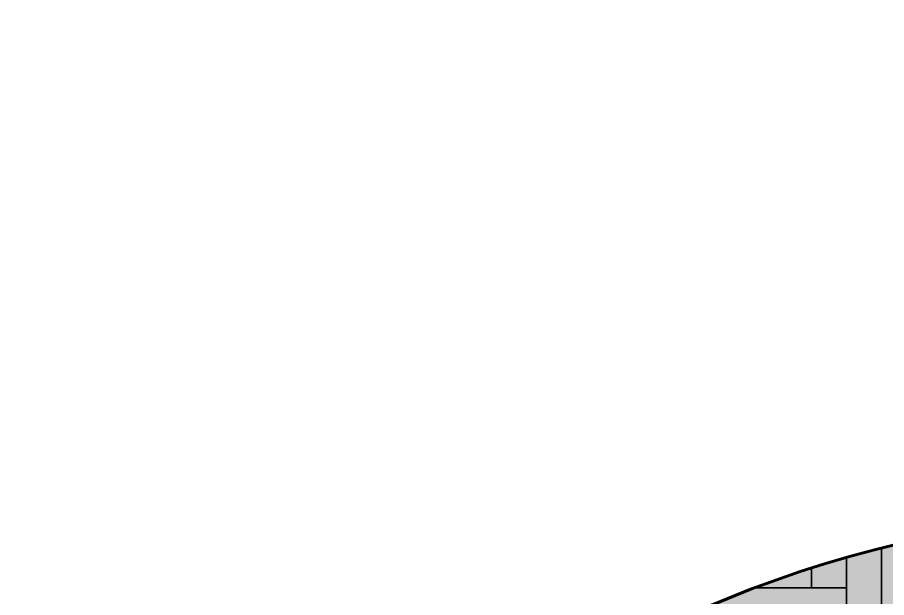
# Model space of a CAD drawing. Header units: millimetres. Extents: x -510890 to 418982, y -118257 to 141350.
# Drawn here: x 58459 to 64678, y -290 to 3859 of the extents above; entities that cross this region are included whole.
import ezdxf

# ---------------------------------------------------------------- set-up
doc = ezdxf.new("R2010")
doc.units = ezdxf.units.MM
doc.layers.add('АР_Площадь контур', color=220, linetype='Continuous', lineweight=35, plot=False)

msp = doc.modelspace()

# ---------------------------------------------------------------- hatches: boundary and pattern name
at = {"layer": 'АР_Площадь контур', "ltscale": 100, "true_color": 0xc7c8ca}
h = msp.add_hatch(color=9, dxfattribs=at)
h.dxf.hatch_style = 1
edge = h.paths.add_edge_path()
edge.add_arc((66642.3, -7890.6), 8202.5, 102.32263, 104.11653)
edge.add_line((64641.8, 64.1), (64641.8, -720.6))
edge.add_line((64641.8, -720.6), (64891.8, -720.6))
edge.add_line((64891.8, -720.6), (64891.8, 122.8))
at = {"layer": 'АР_Площадь контур', "ltscale": 100, "true_color": 0x636466}
h = msp.add_hatch(color=251, dxfattribs=at)
h.dxf.hatch_style = 1
edge = h.paths.add_edge_path()
edge.add_arc((66642.3, -7890.6), 8202.5, 104.11653, 105.92468)
edge.add_line((64391.8, -3), (64391.8, -470.6))
edge.add_line((64391.8, -470.6), (64641.8, -470.6))
edge.add_line((64641.8, -470.6), (64641.8, 64.1))
at = {"layer": 'АР_Площадь контур', "ltscale": 100, "true_color": 0xffffff}
h = msp.add_hatch(color=7, dxfattribs=at)
h.dxf.hatch_style = 1
edge = h.paths.add_edge_path()
edge.add_arc((66642.3, -7890.6), 8202.5, 105.92468, 107.74927)
edge.add_line((64141.8, -78.6), (64141.8, -220.6))
edge.add_line((64141.8, -220.6), (64391.8, -220.6))
edge.add_line((64391.8, -220.6), (64391.8, -3))
h = msp.add_hatch(color=7, dxfattribs=at)
h.dxf.hatch_style = 1
edge = h.paths.add_edge_path()
edge.add_arc((66642.3, -7890.6), 8202.5, 107.74927, 110.75803)
edge.add_line((63735.2, -220.6), (64141.8, -220.6))
edge.add_line((64141.8, -220.6), (64141.8, -78.6))
at = {"layer": 'АР_Площадь контур', "ltscale": 100, "true_color": 0x636466}
h = msp.add_hatch(color=251, dxfattribs=at)
h.dxf.hatch_style = 1
edge = h.paths.add_edge_path()
edge.add_arc((66642.3, -7890.6), 8202.5, 110.75803, 113.34633)
edge.add_line((63391.8, -359.7), (63391.8, -470.6))
edge.add_line((63391.8, -470.6), (64391.8, -470.6))
edge.add_line((64391.8, -470.6), (64391.8, -220.6))
edge.add_line((64391.8, -220.6), (63735.2, -220.6))

# ---------------------------------------------------------------- linework, layer by layer
at = {"layer": 'АР_Площадь контур', "lineweight": 60}
msp.add_lwpolyline([(75392.3, -3101), (75392.3, 3859.4), (66892.3, 3859.4), (66892.3, 169.4), (66382.3, 169.4), (66382.3, 292.7), (66082.3, 292.7, 0.374732), (58459, -7330.6), (58459, -7390.7)], format="xyb", dxfattribs=at)
at = {"layer": 'АР_Площадь контур', "color": 7, "ltscale": 100}
msp.add_lwpolyline([(66892.3, 169.4), (66382.3, 169.4), (66382.3, 292.7), (66082.3, 292.7, 0.374731), (58459, -7330.6), (58459, -7390.7), (64742.8, -7390.7), (64742.8, -7991.6), (66442.3, -7992.6), (66442.5, -7690.6), (66842.3, -7690.6), (66842.3, -7970.6), (69360.7, -7970.6), (69360.7, -8090.6), (71060.7, -8090.6), (71060.7, -7970.6), (72442.3, -7970.6), (72442.3, -7690.6), (72842.3, -7690.6), (72842.3, -7970.6), (75392.4, -7970.6), (75392.3, 3859.4), (66892.3, 3859.4)], format="xyb", close=True, dxfattribs=at)
for points in [[(64641.8, 64.1), (64641.8, -470.6), (64391.8, -470.6), (64391.8, -3)], [(64891.8, 122.8), (64891.8, -720.6), (64641.8, -720.6), (64641.8, 64.1)], [(64391.8, -3), (64391.8, -220.6), (64141.8, -220.6), (64141.8, -78.6)], [(64141.8, -78.6), (64141.8, -220.6), (63735.2, -220.6)], [(63735.2, -220.6), (64391.8, -220.6), (64391.8, -470.6), (63391.8, -470.6), (63391.8, -359.7)]]:
    msp.add_lwpolyline(points, dxfattribs=at)

doc.saveas('drawing.dxf')
